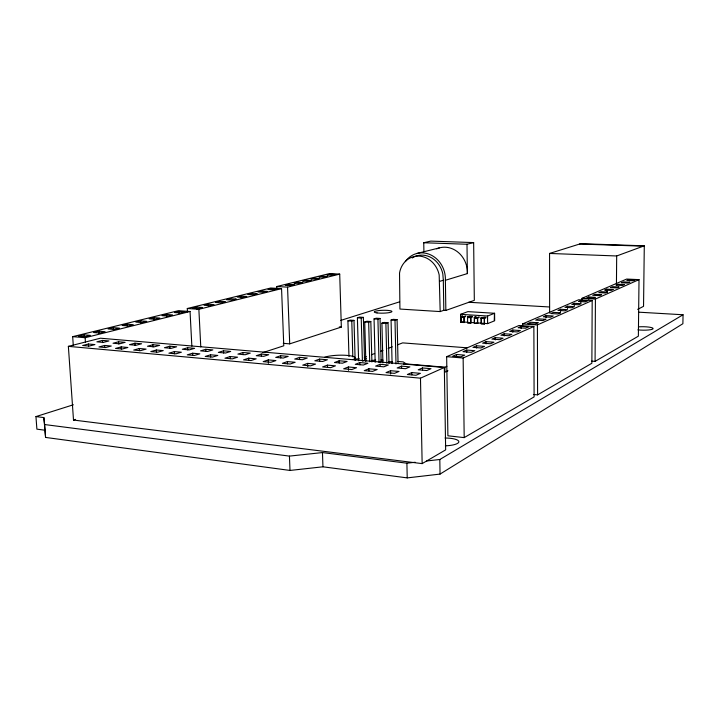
<?xml version="1.0" encoding="UTF-8"?>
<svg xmlns="http://www.w3.org/2000/svg" width="719" height="719" viewBox="0 0 719 719"><rect width="100%" height="100%" fill="white"/><g stroke="black" fill="none" stroke-linecap="round" stroke-linejoin="round"><path stroke-width="1.08" d="M560.586 311.507L560.586 309.269L567.606 309.682L565.026 310.815L557.98 310.401L560.586 309.269M567.525 308.451L567.525 306.249L574.463 306.645L571.956 307.75L564.99 307.346L567.525 306.249M574.274 305.548L574.274 303.31L581.132 303.697L578.696 304.775L571.812 304.389L574.274 303.31M580.826 302.663L580.835 300.461L587.621 300.839L585.248 301.881L578.444 301.504L580.835 300.461M581.968 300.542L581.977 298.331L626.653 279.062L639.02 279.628L638.364 336.168L595.08 361.378L591.746 361.127M588.798 299.221L588.807 297.001L595.494 297.351L593.202 298.367L586.488 298.008L588.807 297.001M522.587 326.183L522.569 323.945L578.66 299.76L592.186 300.506L591.872 363.257L537.587 394.866L533.399 394.479M595.08 361.378L595.422 299.059L639.02 279.628M606.818 291.366L606.836 289.164L613.298 289.487L611.186 290.422L604.697 290.09L606.836 289.164M616.435 284.895L616.686 255.973L644.287 245.817L643.541 306.33L637.672 309.359M638.634 312.172L683.05 314.76L682.888 323.721L440.055 474.091L407.224 477.892L322.948 466.802L289.991 470.442L45.576 437.431L43.85 417.577L35.95 416.589L36.894 429.153L44.776 430.196M426.682 460.978L439.812 459.504L683.05 314.76M422.143 463.62L445.654 449.869L444.333 367.499L100.417 338.209L68.368 346.36L73.5 420.04L422.143 463.62L420.48 378.176L444.333 367.499M464.195 437.619L534.1 396.906L533.866 326.489L518.965 325.5L446.661 356.678L447.901 435.786L464.195 437.619L463.135 358.008L533.866 326.489M447.973 370.788L444.953 372.163L444.881 367.211L446.894 366.313M522.569 323.945L537.399 324.916L592.186 300.506M456.538 354.494L452.691 356.166L460.915 356.822L464.717 355.141L456.538 354.494L456.574 356.732M466.73 350.063L463.018 351.681L471.125 352.31L474.801 350.692L466.73 350.063L466.757 352.31M476.562 345.785L472.976 347.349L480.984 347.96L484.525 346.387L476.562 345.785L476.589 347.996M486.08 341.651L482.611 343.161L490.511 343.745L493.935 342.235L486.08 341.651L486.098 343.88M495.283 337.651L491.922 339.107L499.723 339.674L503.039 338.209L495.283 337.651L495.301 339.889M504.181 333.778L500.936 335.198L508.63 335.737L511.847 334.317L504.181 333.778L504.199 335.989M512.809 330.03L509.663 331.405L517.267 331.926L520.376 330.551L512.809 330.03L512.818 332.25M521.158 326.399L518.111 327.729L525.616 328.232L528.636 326.902L521.158 326.399L521.176 328.637M546.081 315.569L543.312 316.773L550.538 317.223L553.271 316.009L546.081 315.569L546.081 317.816M411.789 372.586L407.367 374.5L416.004 375.273L420.39 373.35L411.789 372.586L411.843 374.815M422.502 367.957L418.224 369.8L426.753 370.546L430.987 368.685L422.502 367.957L422.547 370.177M390.57 370.707L386.04 372.595L394.524 373.35L399.018 371.453L390.57 370.707L390.651 374.078M401.544 366.151L397.158 367.966L405.543 368.703L409.884 366.87L401.544 366.151L401.588 368.389M403.449 364.138L405.381 363.338L403.197 361.9L397.643 361.432M494.268 320.306L494.438 314.302M476.841 322.903L487.617 323.613L494.663 320.773L494.6 313.277L467.889 311.624L460.573 314.32L460.672 321.824L468.222 322.328M484.858 317.232L481.083 317.735L481.146 323.739L484.507 323.847L484.453 318.418L481.326 318.22L481.371 322.561M481.146 323.739L484.507 323.847M368.883 368.793L364.245 370.644L372.577 371.39L377.178 369.53L368.883 368.793L368.946 371.022M380.117 364.308L375.633 366.097L383.865 366.816L388.314 365.009L380.117 364.308L380.171 366.528M474.378 323.289L477.722 323.397L477.659 317.987L474.549 317.78L474.378 323.289L474.306 317.304L475.978 316.666M481.083 317.735L484.264 317.942L485.909 317.295M482.746 317.663L481.092 318.31L484.453 318.418M485.918 317.87L484.264 318.517L484.264 317.942M460.573 314.32L487.545 316.036L494.6 313.277M467.566 316.872L470.711 317.07L472.383 316.432L469.246 316.234L467.566 316.872L467.638 322.84L470.972 322.948L470.9 317.546C463.126 316.908 470.469 318.4 472.392 316.998M467.638 322.84L470.972 322.948M348.391 366.987L343.655 368.811L351.852 369.539L356.543 367.706L348.391 366.987L348.49 370.339M359.868 362.565L355.285 364.326L363.383 365.027L367.921 363.257L359.868 362.565L359.931 364.794M460.933 322.391L464.249 322.498L464.186 317.115L461.104 316.917L460.933 322.391L460.861 316.441L462.56 315.803M474.306 317.304L477.47 317.501L479.133 316.863L479.133 317.439L477.425 318.077L474.315 317.879L475.987 317.232M364.299 357.469L366.375 356.678M371.552 354.71L374.662 353.523M380.881 351.16L382.957 350.369M388.134 348.4L392.277 346.819M397.463 344.85L402.64 342.882L467.314 347.825M465.687 316.576L463.944 317.205L460.861 317.007L462.569 316.369M460.861 316.441L463.98 316.639L465.678 316.001M327.451 365.135L322.615 366.933L330.668 367.652L335.458 365.836L327.451 365.135L327.522 367.346M339.161 360.776L334.488 362.52L342.442 363.212L347.088 361.459L339.161 360.776L339.233 363.023M307.66 363.383L302.735 365.153L310.644 365.863L315.533 364.084L307.66 363.383L307.777 366.726M319.596 359.096L314.823 360.803L322.651 361.486L327.388 359.761L319.596 359.096L319.667 361.324M440.19 311.579L439.174 274.955A22.702 20.033 74 0 0 418.979 256.09A22.702 20.033 74 0 0 399.53 273.058L399.926 309.053L440.19 311.579L443.812 310.302L445.852 310.428L474.324 300.353L473.65 242.582L430.762 241.108L423.743 242.743L423.913 251.614M287.42 361.594L282.405 363.338L290.179 364.03L295.158 362.277L287.42 361.594L287.51 363.841M299.58 357.37L294.718 359.06L302.411 359.725L307.238 358.026L299.58 357.37L299.661 359.608M382.903 362.915L381.915 323.164L385.887 323.442L388.026 322.705L389.006 363.499M392.089 363.652L391.064 320.063L394.992 320.332L397.077 319.613L398.056 363.14M381.915 323.164L384.063 322.436L388.026 322.705M391.064 320.063L393.149 319.353L397.077 319.613M268.286 359.904L263.19 361.621L270.838 362.304L275.907 360.579L268.286 359.904L268.43 363.239M280.653 355.743L275.71 357.406L283.277 358.062L288.184 356.39L280.653 355.743L280.743 357.963M73.5 420.04L75.504 419.375M365.818 361.441L364.74 321.968L368.658 322.238L370.833 321.519L371.903 361.945M377.924 319.164L380.045 318.463L381.133 361.693L379.03 362.52L377.924 319.164L374.051 318.903L375.174 362.196M364.74 321.968L366.924 321.249L370.833 321.519M374.051 318.903L376.181 318.202L380.045 318.463M262.561 352.696L283.78 345.794L281.56 288.634L270.712 288.013L187.291 308.505L187.461 311.866M283.286 343.34L289.712 343.862L341.336 327.073L339.71 274.11L329.437 273.597L276.761 286.53L276.851 288.741M248.72 358.179L243.543 359.868L251.057 360.543L256.207 358.835L248.72 358.179L248.819 360.417M261.294 354.072L256.27 355.707L263.711 356.354L268.699 354.71L261.294 354.072L261.383 356.309M348.976 356.57L347.915 320.827L351.78 321.087L354 320.377L355.15 360.534M361.217 318.059L363.374 317.367L364.551 360.3L362.412 361.127L361.217 318.059L357.397 317.798L358.61 360.794M347.915 320.827L350.144 320.117L354 320.377M357.397 317.798L359.563 317.106L363.374 317.367M230.224 356.543L224.957 358.206L232.354 358.871L237.585 357.19L230.224 356.543L230.323 358.763M242.977 352.499L237.881 354.108L245.197 354.746L250.266 353.119L242.977 352.499L243.076 354.719M35.95 416.589L73.383 404.779M340.788 320.395L399.611 301.836M549.631 313.053L549.568 253.448L580.709 243.687L644.287 245.817M210.568 354.8L205.23 356.444L212.5 357.091L217.812 355.447L210.568 354.8L210.685 357.037M223.519 350.818L218.342 352.409L225.541 353.038L230.682 351.438L223.519 350.818L223.627 353.056M445.852 310.428L445.385 280.275L467.368 273.597L466.999 244.262L473.65 242.582M439.695 281.354L443.326 280.257L442.814 273.894A22.568 19.952 74 0 0 412.212 257.968M192.674 353.218L187.273 354.844L194.418 355.483L199.801 353.847L192.674 353.218L192.791 355.438M205.796 349.29L200.556 350.863L207.638 351.483L212.851 349.901L205.796 349.29L205.913 351.51M174.366 351.6L168.893 353.2L175.921 353.829L181.377 352.22L174.366 351.6L174.492 353.838M187.659 347.735L182.347 349.281L189.313 349.883L194.606 348.329L187.659 347.735L187.776 349.964M156.356 350.009L150.81 351.582L157.731 352.202L163.249 350.62L156.356 350.009L156.481 352.229M169.819 346.199L164.435 347.717L171.293 348.32L176.649 346.783L169.819 346.199L169.936 348.409M139.315 348.508L133.707 350.054L140.52 350.665L146.101 349.101L139.315 348.508L139.45 350.737M152.922 344.743L147.485 346.243L154.234 346.837L159.654 345.318L152.922 344.743L153.057 346.971M121.205 346.909L115.534 348.436L122.23 349.03L127.874 347.493L121.205 346.909L121.34 349.119M134.965 343.197L129.465 344.68L136.107 345.255L141.589 343.763L134.965 343.197L135.1 345.408M104.695 345.444L98.97 346.953L105.567 347.547L111.265 346.028L104.695 345.444L104.839 347.681M118.608 341.786L113.045 343.251L119.579 343.817L125.124 342.343L118.608 341.786L118.743 344.024M88.446 344.015L82.658 345.497L89.156 346.082L94.917 344.581L88.446 344.015L88.59 346.225M102.484 340.402L96.867 341.84L103.311 342.406L108.902 340.95L102.484 340.402L102.628 342.612M73.284 345.488L72.673 336.654L85.13 337.714L190.05 311.498L191.856 346.145M187.291 308.505L198.866 309.296L281.56 288.634M276.761 286.53L287.555 287.142L339.71 274.11M416.58 253.546L439.444 247.875M84.159 334.847L78.587 336.222L84.797 336.753L90.351 335.369L84.159 334.847L84.303 337.085M98.97 331.198L93.569 332.529L99.734 333.041L105.109 331.702L98.97 331.198L99.114 333.4M113.323 327.657L108.084 328.942L114.195 329.437L119.417 328.143L113.323 327.657L113.467 329.877M127.254 324.215L122.167 325.473L128.225 325.95L133.294 324.691L127.254 324.215L127.389 326.408M140.771 320.881L135.837 322.103L141.841 322.561L146.757 321.339L140.771 320.881L140.906 323.101M153.902 317.645L149.112 318.832L155.061 319.272L159.843 318.086L153.902 317.645L154.028 319.892M166.655 314.5L162 315.65L167.904 316.081L172.542 314.922L166.655 314.5L166.781 316.711M179.058 311.444L174.528 312.558L180.379 312.972L184.891 311.848L179.058 311.444L179.175 313.682M196.7 307.094L192.359 308.163L198.138 308.559L202.47 307.48L196.7 307.094L196.817 309.287M208.285 304.236L204.061 305.278L209.786 305.656L214.001 304.613L208.285 304.236L208.393 306.456M241.189 296.12L237.288 297.082L242.878 297.423L246.761 296.462L241.189 296.12L241.287 298.322M72.673 336.654L178.402 310.689L190.05 311.498M43.85 417.577L44.623 424.543L289.433 456.107L322.463 452.575L406.9 463.189L415.187 462.263M388.557 361.909L392.484 361.531M355.357 359.105L359.275 358.727M371.786 360.48L375.704 360.102M579.613 244.029L643.325 246.177M423.743 242.743L466.999 244.262M549.568 253.448L616.686 255.973M581.977 298.331L595.422 299.059M468.68 302.259L549.415 306.968M470.379 322.472L474.684 322.759M461.176 322.301L464.249 322.498M474.612 323.191L477.722 323.397M339.296 326.929L341.336 327.073M446.661 356.678L463.135 358.008M364.371 358.637L366.528 358.817M380.836 360.003L383.02 360.183M404.824 363.805L444.881 367.211M68.368 346.36L420.48 378.176M44.623 424.543L45.576 437.431M85.13 337.714L85.426 342.163M198.866 309.296L200.772 346.918M289.433 456.107L289.991 470.442M287.555 287.142L289.712 343.862M322.463 452.575L322.948 466.802M351.78 321.087L352.822 356.894M368.658 322.238L369.71 361.774M385.887 323.442L386.858 363.257M394.992 320.332L395.998 363.985M406.9 463.189L407.224 477.892M439.812 459.504L440.055 474.091M443.326 280.257L443.812 310.302M470.711 317.07L470.711 317.645M470.666 317.645L470.729 323.047M463.98 316.639L464.007 322.597M484.22 318.517L484.273 323.945M477.47 317.501L477.479 323.496M487.545 316.036L487.617 323.613M537.399 324.916L537.587 394.866M445.034 438.024A14.614 3.91 -0.8 0 1 458.857 441.7A14.614 3.91 -0.8 0 1 445.358 445.825M638.472 326.866A9.967 1.735 0.7 0 1 651.019 327.478A9.967 1.735 0.7 0 1 650.605 329.697A9.967 1.735 0.7 0 1 637.915 329.859M324.673 357.253A16.339 3.236 -1.9 0 1 346.864 355.384A16.339 3.236 -1.9 0 1 352.993 359.581M436.694 248.864A23.961 21.399 74.2 0 1 467.368 273.597M405.309 261.644A24.85 21.974 74 0 1 430.618 254.85A24.85 21.974 74 0 1 445.385 280.275M538.046 322.741L535.143 324.026L527.746 323.541L530.685 322.265L538.046 322.741M545.775 319.326L542.962 320.566L535.655 320.108L538.504 318.868L545.775 319.326M560.541 312.801L557.89 313.969L550.754 313.538L553.441 312.37L560.541 312.801M601.587 294.664L599.358 295.644L592.726 295.293L594.981 294.314L601.587 294.664M607.519 292.04L605.353 292.993L598.792 292.66L600.985 291.698L607.519 292.04M618.933 286.998L616.875 287.906L610.449 287.591L612.534 286.683L618.933 286.998M624.416 284.571L622.411 285.461L616.057 285.155L618.088 284.266L624.416 284.571M629.763 282.208L627.804 283.079L621.522 282.774L623.499 281.911L629.763 282.208M634.976 279.907L633.071 280.752L626.851 280.455L628.783 279.619L634.976 279.907M225.209 301.818L221.119 302.843L215.43 302.474L219.547 301.459L225.209 301.818M236.129 299.104L232.138 300.102L226.503 299.742L230.511 298.753L236.129 299.104M257.114 293.882L253.331 294.826L247.794 294.493L251.596 293.55L257.114 293.882M267.216 291.375L263.522 292.291L258.031 291.968L261.734 291.051L267.216 291.375M277.049 288.93L273.454 289.82L268.007 289.505L271.62 288.616L277.049 288.93M294.089 284.706L290.647 285.56L285.281 285.263L288.732 284.409L294.089 284.706M302.681 282.567L299.32 283.403L293.999 283.115L297.369 282.279L302.681 282.567M311.084 280.473L307.804 281.291L302.519 281.012L305.818 280.194L311.084 280.473M319.308 278.433L316.09 279.233L310.851 278.954L314.077 278.163L319.308 278.433M327.343 276.429L324.197 277.21L318.993 276.95L322.148 276.168L327.343 276.429M335.207 274.478L332.124 275.242L326.965 274.982L330.057 274.218L335.207 274.478M377.035 312.918A8.862 1.438 -1.4 0 0 391.711 311.848A8.862 1.438 -1.4 0 0 380.504 310.419A8.862 1.438 -1.4 0 0 377.035 312.918"/></g></svg>
